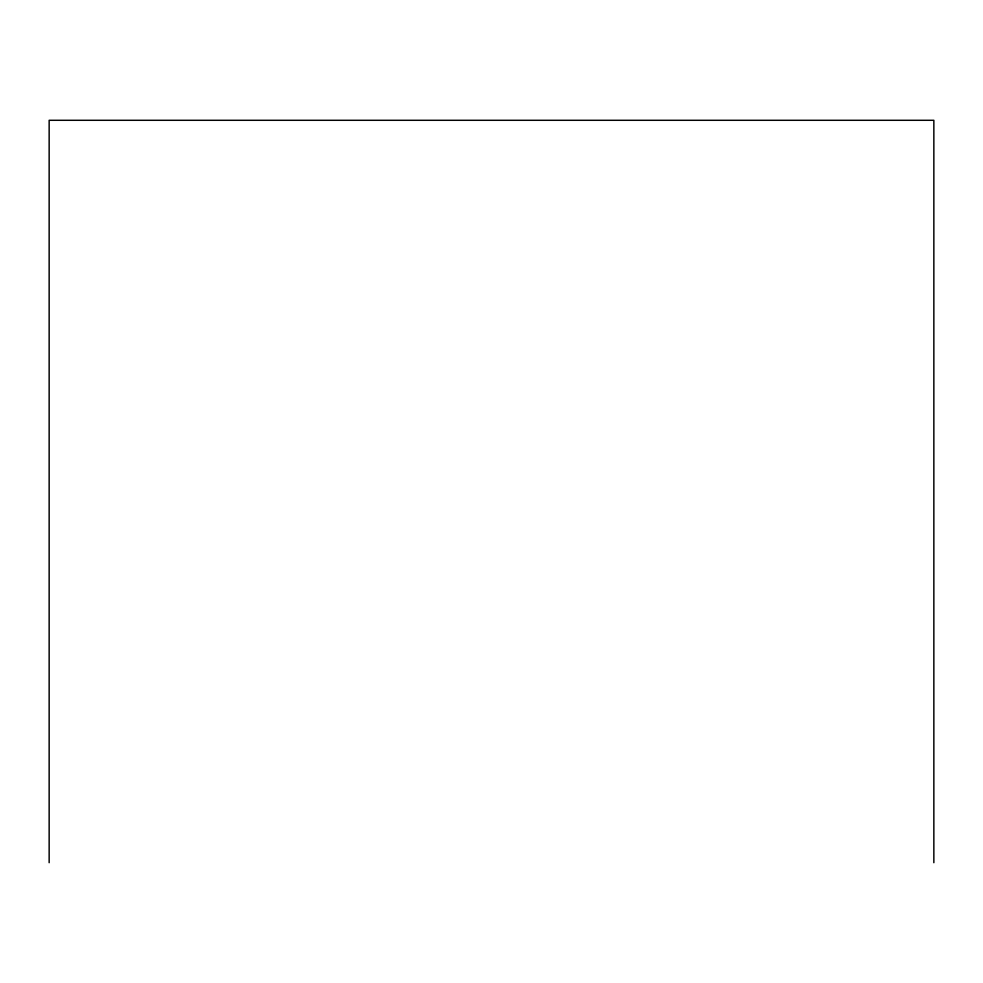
<?xml version="1.0" encoding="UTF-8"?>
<svg xmlns="http://www.w3.org/2000/svg" width="983" height="983" viewBox="0 0 983 983"><rect width="100%" height="100%" fill="white"/><g stroke="black" fill="none" stroke-linecap="round" stroke-linejoin="round"><path stroke-width="1.47" d="M933.85 862.705L933.85 120.295L49.15 120.295L49.15 862.705"/></g></svg>
